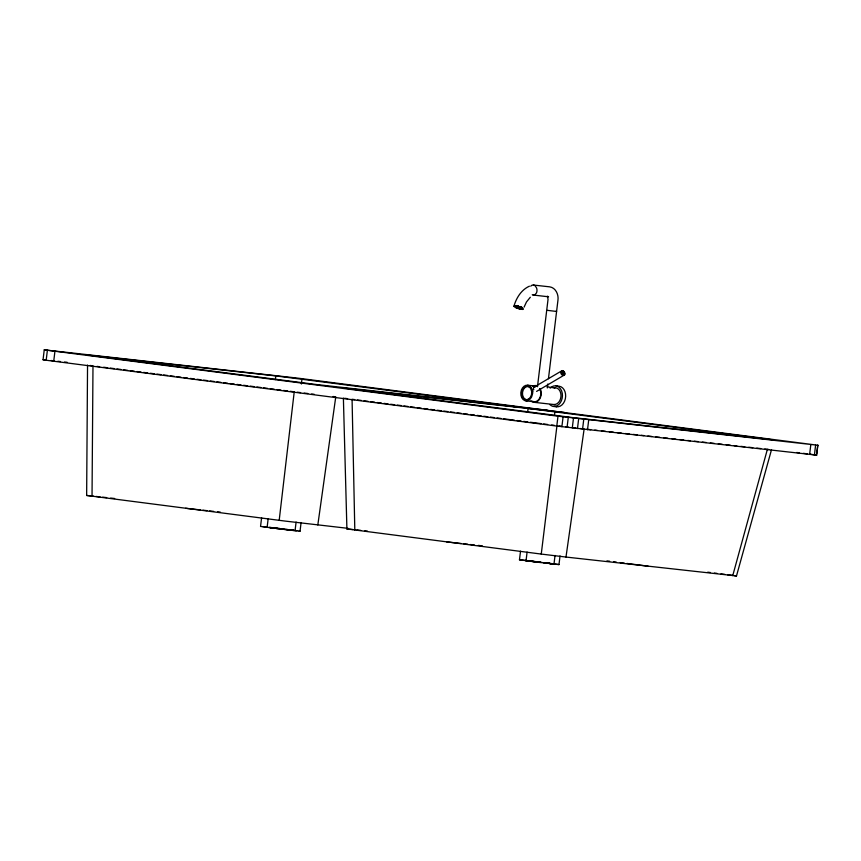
<?xml version="1.0" encoding="UTF-8"?>
<svg xmlns="http://www.w3.org/2000/svg" width="861" height="861" viewBox="0 0 861 861"><rect width="100%" height="100%" fill="white"/><g stroke="black" fill="none" stroke-linecap="round" stroke-linejoin="round"><path stroke-width="1.29" d="M348.092 528.353L285.088 521.077L86.649 495.452L87.542 365.064M92.03 496.205L92.988 365.86L90.028 365.473M279.19 520.335L294.236 391.809L290.232 391.292M810.061 454.199L816.755 455.146L556.787 426.077L48.248 360.511L43.05 359.747L44.245 349.857L297.486 378.097L817.95 445.255L557.993 416.186L44.245 349.857M46.182 360.232L47.377 350.341M53.726 361.233L54.921 351.342M275.369 379.626L275.811 375.923L516.03 406.736L510.96 406.252M277.522 528.589L260.549 526.437L261.593 517.773M267.125 527.352L268.169 518.699M301.382 384.017L301.985 379.077M276.263 528.493L295.054 530.71L296.098 522.057M295.054 530.71L300.048 531.194L301.092 522.541M527.632 412.15L528.084 408.448L772.715 439.81L572.059 417.51L344.583 388.16L564.299 412.473M537.468 386.697L548.048 299.273L547.359 296.162L548.565 296.787L533.207 295.043M532.927 561.544L519.474 559.811L520.528 551.158M526.049 560.726L527.093 552.073M547.327 387.967L547.811 384.006M548.446 378.732L557.95 300.231C558.8 294.645 555.765 287.703 549.662 286.842L533.411 285.045M554.462 415.389L554.914 411.676M556.787 426.077L557.993 416.186M561.889 426.712L563.083 416.821M567.076 427.336L568.271 417.445M550.071 563.654L553.989 564.095L555.033 555.442M572.285 427.971L573.491 418.08M553.989 564.095L558.983 564.568L560.027 555.915M577.473 428.595L578.667 418.704M582.563 429.198L583.758 419.307M587.503 429.779L588.709 419.888M809.62 454.457L810.825 444.567M814.42 454.974L815.615 445.083M816.712 453.865L817.756 445.212M816.637 455.157L817.832 445.266M771.51 449.7L736.489 575.955L565.989 557.056L541.257 554.075L556.959 425.678M317.817 524.984L335.768 396.813M565.989 557.056L584.135 428.95M732.754 575.589L767.388 449.313L768.712 449.453M513.952 306.172C516.299 297.938 521.346 289.759 529.418 286.186M522.121 307.345C522.067 310.498 514.609 308.044 515.954 305.537M515.847 307.108L516.213 305.946M516.277 307.388L516.643 306.215L518.742 307.086L518.376 308.249M516.869 307.678L517.235 306.516M515.61 306.871L517.407 306.71L517.773 305.547M517.579 307.969L517.945 306.807M517.407 306.71L518.182 306.903L518.548 305.73M519.183 308.486L519.549 307.323L521.583 307.668L521.217 308.83M519.969 308.668L520.335 307.506M521.788 308.69L520.507 307.711L520.873 306.548M520.657 308.787L521.023 307.625M521.099 308.001L521.465 306.839M521.594 308.798L521.96 307.635M524.069 307.173L526.469 301.974L530.322 297.239M530.763 286.175L531.549 285.475A4.94 3.638 83.6 0 1 535.241 285.949L536.554 287.951A5.091 3.745 83.6 0 1 536.446 292.955L535.058 294.613A4.94 3.638 83.6 0 1 532.249 294.753M43.05 359.747L46.44 360.006M86.649 495.452L93.397 496.14M541.257 554.075L346.908 528.945L348.199 529.02M533.798 387.31L561.749 370.822M536.597 391.4L564.547 374.912M266.985 527.18L267.384 527.287M519.474 559.811L521.562 559.973M552.644 563.837L550.932 563.535M547.23 310.326L556.583 311.467L555.786 311.348M526.738 560.619L525.264 560.511L529.913 561.157M551.718 563.761L553.192 563.869L552.514 563.761M278.2 528.503C271.635 527.653 285.4 529.386 278.663 528.514M349.415 529.138L352.913 529.515M262.637 526.598L265.543 526.91M522.53 560.08L528.385 560.737M552.321 563.804L545.304 562.943L549.77 563.449M289.005 529.881L288.231 529.795L288.887 529.892M555.926 385.857L559.144 386.212A10.354 7.727 -83.7 0 1 565.343 398.815A10.354 7.727 -83.7 0 1 554.721 406.166M547.133 386.815L555.022 387.999M527.632 385.211L535.865 386.126M527.492 386.341L528.32 386.438M531.398 390.237L531.7 391.916A6.727 5.015 -83.7 0 1 525.027 399.482A6.727 5.015 -83.7 0 1 523.068 388.666A6.727 5.015 -83.7 0 1 531.398 390.237L532.227 390.334M532.378 390.743L532.991 391.109L532.464 390.862M531.549 391.077L532.378 391.163M525.877 399.698L526.706 399.784M525.737 400.828L533.981 401.743M533.906 402.302L553.677 404.498A8.427 6.296 -83.7 0 0 561.006 395.834A8.427 6.296 -83.7 0 0 554.043 387.837M553.44 406.414L556.658 406.769M275.811 375.923L88.425 355.152L316.687 384.555L547.897 410.353M51.154 360.522L53.823 360.813M57.827 361.254L60.496 361.555M64.5 361.997L67.169 362.298M333.024 396.501L334.854 396.706M586.782 429.241L590.764 429.682M594.757 430.134L597.405 430.425M601.398 430.866L605.38 431.307M609.362 431.748L613.344 432.2M617.326 432.642L621.308 433.083M625.301 433.524L629.283 433.966M633.265 434.407L637.248 434.848M641.23 435.289L643.888 435.591M647.87 436.032L651.852 436.473M655.845 436.914L659.827 437.356M663.809 437.797L667.792 438.238M671.774 438.69L675.756 439.132M679.749 439.573L683.731 440.014M687.713 440.455L690.371 440.757M694.353 441.198L698.336 441.639M702.318 442.08L706.3 442.522M710.293 442.963L714.275 443.404M718.257 443.845L722.239 444.287M726.221 444.739L730.214 445.18M734.196 445.621L736.844 445.912M740.837 446.353L744.819 446.805M748.801 447.246L752.783 447.688M756.765 448.129L760.758 448.57M764.74 449.011L767.388 449.313M96.055 496.442L100.048 496.883M102.707 497.174L106.699 497.615M110.682 498.067L114.674 498.508M185.61 508.27L200.279 509.895M202.948 510.196L206.952 510.638M209.621 510.939L213.625 511.38M217.629 511.821L220.298 512.123M356.874 529.956L360.845 530.398M364.806 530.839L367.453 531.129M446.611 541.881L461.152 543.495M463.799 543.786L467.76 544.227M470.407 544.518L474.368 544.959M478.339 545.4L482.3 545.842M580.325 428.52L582.337 428.746M270.15 527.502L272.84 527.804M529.719 560.952L531.56 561.157M551.783 563.751L543.603 562.836M269.45 527.352L274.11 527.901M530.71 561.006L535.187 561.641M546.983 563.116L548.801 563.331M573.361 427.702L575.794 427.992M276.037 528.18L279.534 528.6M273.626 528.051L271.344 527.793L272.119 527.911M273.906 528.127L276.23 528.385L274.874 528.202M281.063 529.02L293.881 530.451L291.675 530.118M533.034 561.275L542.075 562.416M533.659 561.544L530.107 561.146L531.302 561.318M536.92 561.856L540.138 562.211L536.026 561.749M533.96 561.641L537.512 562.039L533.002 561.523M545.422 563.105L530.322 561.264M549.221 563.449L550.168 563.557M311.639 393.983L314.211 394.295M290.135 530.01L293.17 530.398L289.393 529.956M565.849 426.787L568.346 427.099M279.179 528.503L281.751 528.815M273.26 528.051L274.261 528.127M535.198 561.878L540.342 562.502M304.127 393.057L307.829 393.509M283.075 529.031L289.21 529.73M544.475 562.663L548.134 563.116M297.271 392.196L300.586 392.616M558.94 425.926L561.114 426.206M291.341 529.999L296.841 530.72M286.422 529.45L288.381 529.698M274.175 528.18L268.923 527.502M545.53 562.846L558.983 564.568M550.685 563.557L552.116 563.751M796.726 452.477L799.385 452.821M803.388 453.338L807.392 453.855M96.992 366.377L99.65 366.721M103.654 367.238L107.647 367.755M110.316 368.099L114.319 368.616M116.978 368.96L120.981 369.477M123.64 369.821L127.643 370.338M130.312 370.671L134.305 371.188M136.974 371.532L140.967 372.049M143.636 372.393L147.629 372.91M150.298 373.254L154.302 373.771M156.96 374.115L160.964 374.632M163.622 374.976L167.626 375.482M170.295 375.826L174.288 376.343M176.957 376.688L180.95 377.204M183.619 377.548L187.612 378.065M190.281 378.409L194.285 378.926M196.943 379.27L200.947 379.776M203.605 380.121L207.609 380.637M210.278 380.982L214.271 381.498M216.94 381.843L220.933 382.359M223.602 382.704L227.595 383.22M230.264 383.565L234.257 384.081M236.926 384.415L240.929 384.932M243.588 385.276L247.591 385.793M250.25 386.137L254.253 386.654M256.922 386.998L260.915 387.515M263.584 387.859L267.577 388.376M270.246 388.72L274.239 389.226M276.908 389.57L280.912 390.087M283.57 390.431L287.574 390.948M354.732 399.612L352.074 399.267L354.807 530.042M357.39 399.945L361.383 400.462M364.042 400.806L368.034 401.323M370.693 401.667L374.686 402.184M377.355 402.517L381.337 403.034M384.006 403.378L387.988 403.895M390.657 404.24L394.65 404.756M397.308 405.09L401.301 405.606M403.96 405.951L407.953 406.467M410.611 406.812L414.604 407.328M417.262 407.662L421.255 408.179M423.913 408.523L427.906 409.04M430.565 409.384L434.557 409.901M437.216 410.245L441.209 410.751M443.867 411.095L447.86 411.612M450.518 411.956L454.511 412.473M457.18 412.817L461.162 413.323M463.831 413.667L467.814 414.184M470.483 414.528L474.476 415.045M477.134 415.389L481.127 415.895M483.785 416.24L487.778 416.756M490.436 417.101L494.429 417.617M497.088 417.962L501.08 418.468M503.739 418.812L514.383 420.19M517.041 420.534L521.034 421.04M523.692 421.384L527.685 421.901M530.344 422.245L540.988 423.612M543.657 423.956L547.639 424.473M551.632 424.99L554.301 425.334M707.742 572.188L710.39 572.522M714.361 573.039L717.009 573.383M720.98 573.889L724.951 574.405M727.599 574.739L732.926 575.428M606.973 560.877L609.631 561.221M613.613 561.738L616.272 562.072M620.254 562.588L624.236 563.105M626.894 563.449L648.139 566.183M347.618 398.675L344.658 398.266M734.099 575.589L736.51 575.944M299.09 531.033L300.048 531.194M518.182 306.903L519.549 307.323M519 307.14L520.507 307.711M343.388 398.051L346.908 528.945M550.147 388.16A10.354 7.727 -83.7 0 1 560.565 388.892A10.354 7.727 -83.7 0 1 560.253 402.84A10.354 7.727 -83.7 0 1 549.77 404.541M532.679 386.288A8.427 6.296 -83.7 0 1 537.512 386.062M540.051 388.591A8.427 6.296 -83.7 0 1 539.255 399.665A8.427 6.296 -83.7 0 1 530.925 400.785M539.707 388.946A7.867 5.866 -83.7 0 1 539.492 398.492A7.867 5.866 -83.7 0 1 532.507 401.28M532.55 391.723A7.867 5.866 -83.7 0 1 524.747 400.58A7.867 5.866 -83.7 0 1 522.455 387.934A7.867 5.866 -83.7 0 1 532.206 389.764L532.529 392.003A6.727 5.015 -83.7 0 1 532.485 393.757M529.3 399.213A6.727 5.015 -83.7 0 1 522.53 392.476A6.727 5.015 -83.7 0 1 530.699 387.654M533.777 389.764A2.486 1.442 59.5 0 1 534.982 387.213M560.78 372.286A2.131 1.238 59.5 0 1 563.105 372.404A2.131 1.238 59.5 0 1 563.083 375.31A2.131 1.238 59.5 0 1 560.769 372.727M515.9 307.668A4.983 0.958 17.4 0 0 523.423 309.217A4.983 0.958 17.4 0 0 516.729 306.193A4.983 0.958 17.4 0 0 515.9 307.668M561.383 372.103A2.486 1.442 59.5 0 0 564.213 375.095A2.486 1.442 59.5 0 0 563.847 371.403A2.486 1.442 59.5 0 0 561.383 372.103M561.641 372.221A2.131 1.238 59.5 0 0 564.063 374.772A2.131 1.238 59.5 0 0 563.74 371.608A2.131 1.238 59.5 0 0 561.641 372.221"/></g></svg>
